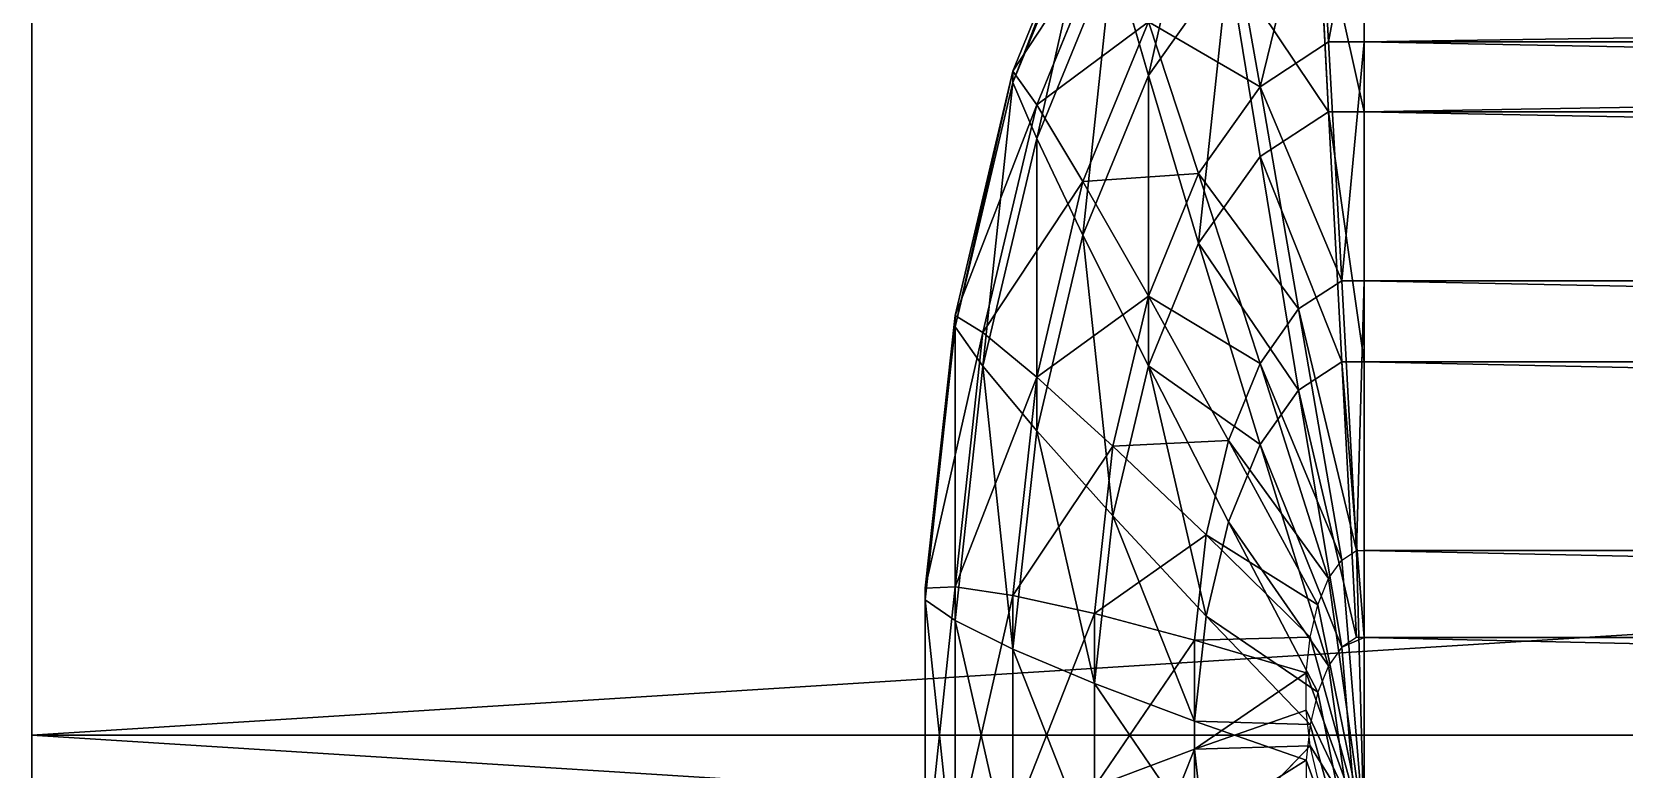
# Model space of a CAD drawing. Header units: millimetres. Extents: x -97 to 2443, y -1109 to 125.
# Drawn here: x 2084.638 to 2086.109, y -106.014 to -105.333 of the extents above; entities that cross this region are included whole.
import ezdxf

# ---------------------------------------------------------------- set-up
doc = ezdxf.new("R2010")
doc.units = ezdxf.units.MM
doc.header["$MEASUREMENT"] = 0

# ---------------------------------------------------------------- blocks, each defined once
blk = doc.blocks.new('Group_1')
for p, q in [((38.095, 12.3, 91.62), (38.095, 131.8, 91.62)), ((38.74, 12.3, 107.474), (38.74, 131.8, 107.474)), ((40.301, 12.3, 90.224), (40.301, 131.8, 90.224)), ((41.052, 12.3, 108.687), (41.052, 131.8, 108.687)), ((42.793, 12.3, 89.447), (42.793, 131.8, 89.447)), ((43.599, 12.3, 109.259), (43.599, 131.8, 109.259)), ((44.5, 0, 67.3), (44.5, 131.8, 67.3)), ((44.5, 0, 131.3), (44.5, 131.8, 131.3)), ((36.326, 12.3, 93.54), (38.095, 12.3, 91.62)), ((38.74, 12.3, 107.474), (36.82, 12.3, 105.705)), ((38.095, 12.3, 91.62), (38.095, 11.972, 91.62)), ((38.095, 12.3, 91.62), (40.301, 12.3, 90.224)), ((41.052, 12.3, 108.687), (38.74, 12.3, 107.474)), ((38.74, 12.3, 107.474), (38.74, 11.972, 107.474)), ((40.301, 12.3, 90.224), (40.301, 12.094, 90.224)), ((40.301, 12.3, 90.224), (42.793, 12.3, 89.447)), ((40.301, 12.094, 90.224), (42.793, 12.23, 89.447)), ((43.599, 12.3, 109.259), (41.052, 12.3, 108.687)), ((41.052, 12.3, 108.687), (41.052, 12.094, 108.687)), ((43.599, 12.23, 109.259), (41.052, 12.094, 108.687)), ((42.793, 12.3, 89.447), (45.401, 12.3, 89.341)), ((42.793, 12.23, 89.447), (42.793, 12.3, 89.447)), ((42.882, 12.094, 89.443), (42.793, 12.23, 89.447)), ((46.207, 12.3, 109.153), (43.599, 12.3, 109.259)), ((43.599, 12.3, 109.259), (43.599, 12.23, 109.259)), ((43.599, 12.23, 109.259), (43.688, 12.094, 109.256)), ((38.095, 11.972, 91.62), (40.301, 12.094, 90.224)), ((41.052, 12.094, 108.687), (38.74, 11.972, 107.474)), ((40.301, 12.094, 90.224), (40.561, 11.696, 90.214)), ((40.561, 11.696, 90.214), (42.882, 12.094, 89.443)), ((41.052, 12.094, 108.687), (41.312, 11.696, 108.676)), ((43.688, 12.094, 109.256), (41.312, 11.696, 108.676)), ((43.053, 11.972, 89.436), (42.882, 12.094, 89.443)), ((43.688, 12.094, 109.256), (43.859, 11.972, 109.249)), ((36.326, 11.873, 93.54), (38.095, 11.972, 91.62)), ((38.74, 11.972, 107.474), (36.82, 11.873, 105.705)), ((38.095, 11.972, 91.62), (38.51, 11.34, 91.604)), ((38.74, 11.972, 107.474), (39.154, 11.34, 107.458)), ((41.065, 11.34, 90.193), (43.053, 11.972, 89.436)), ((43.859, 11.972, 109.249), (41.816, 11.34, 108.656)), ((43.296, 11.873, 89.426), (43.053, 11.972, 89.436)), ((43.859, 11.972, 109.249), (44.102, 11.873, 109.239)), ((41.777, 11.048, 90.164), (43.296, 11.873, 89.426)), ((44.102, 11.873, 109.239), (42.528, 11.048, 108.627)), ((42.649, 10.842, 90.129), (43.594, 11.803, 89.414)), ((43.594, 11.803, 89.414), (43.296, 11.873, 89.426)), ((44.4, 11.803, 109.227), (43.4, 10.842, 108.591)), ((43.925, 11.767, 89.401), (43.594, 11.803, 89.414)), ((43.621, 10.736, 90.089), (43.925, 11.767, 89.401)), ((44.269, 11.767, 89.387), (43.925, 11.767, 89.401)), ((44.102, 11.873, 109.239), (44.4, 11.803, 109.227)), ((44.6, 11.803, 89.373), (44.269, 11.767, 89.387)), ((44.628, 10.736, 90.048), (44.269, 11.767, 89.387)), ((44.731, 11.767, 109.213), (44.372, 10.736, 108.552)), ((44.4, 11.803, 109.227), (44.731, 11.767, 109.213)), ((44.898, 11.873, 89.361), (44.6, 11.803, 89.373)), ((45.6, 10.842, 90.009), (44.6, 11.803, 89.373)), ((44.731, 11.767, 109.213), (45.075, 11.767, 109.199)), ((38.51, 11.34, 91.604), (40.561, 11.696, 90.214)), ((41.312, 11.696, 108.676), (39.154, 11.34, 107.458)), ((40.561, 11.696, 90.214), (41.065, 11.34, 90.193)), ((41.312, 11.696, 108.676), (41.816, 11.34, 108.656)), ((36.866, 11.048, 93.518), (38.51, 11.34, 91.604)), ((39.154, 11.34, 107.458), (37.361, 11.048, 105.683)), ((38.51, 11.34, 91.604), (39.31, 10.772, 91.571)), ((39.154, 11.34, 107.458), (39.955, 10.772, 107.425)), ((39.31, 10.772, 91.571), (41.065, 11.34, 90.193)), ((41.816, 11.34, 108.656), (39.955, 10.772, 107.425)), ((41.065, 11.34, 90.193), (41.777, 11.048, 90.164)), ((41.816, 11.34, 108.656), (42.528, 11.048, 108.627)), ((37.361, 11.048, 105.683), (38.404, 10.309, 105.641)), ((40.443, 10.309, 91.525), (41.777, 11.048, 90.164)), ((42.528, 11.048, 108.627), (41.088, 10.309, 107.379)), ((41.777, 11.048, 90.164), (42.649, 10.842, 90.129)), ((42.528, 11.048, 108.627), (43.4, 10.842, 108.591)), ((37.909, 10.309, 93.475), (39.31, 10.772, 91.571)), ((39.955, 10.772, 107.425), (38.404, 10.309, 105.641)), ((39.31, 10.772, 91.571), (40.443, 10.309, 91.525)), ((39.955, 10.772, 107.425), (41.088, 10.309, 107.379)), ((41.83, 9.981, 91.469), (42.649, 10.842, 90.129)), ((43.4, 10.842, 108.591), (42.475, 9.981, 107.322)), ((42.649, 10.842, 90.129), (43.621, 10.736, 90.089)), ((43.377, 9.812, 91.406), (43.621, 10.736, 90.089)), ((43.4, 10.842, 108.591), (44.372, 10.736, 108.552)), ((43.621, 10.736, 90.089), (44.628, 10.736, 90.048)), ((44.372, 10.736, 108.552), (44.022, 9.812, 107.26)), ((44.372, 10.736, 108.552), (45.379, 10.736, 108.511)), ((44.628, 10.736, 90.048), (45.6, 10.842, 90.009)), ((44.978, 9.812, 91.34), (44.628, 10.736, 90.048)), ((38.404, 10.309, 105.641), (37.269, 9.981, 103.424)), ((37.909, 10.309, 93.475), (39.385, 9.705, 93.415)), ((38.404, 10.309, 105.641), (39.88, 9.705, 105.581)), ((39.385, 9.705, 93.415), (40.443, 10.309, 91.525)), ((41.088, 10.309, 107.379), (39.88, 9.705, 105.581)), ((40.443, 10.309, 91.525), (41.83, 9.981, 91.469)), ((41.088, 10.309, 107.379), (42.475, 9.981, 107.322)), ((36.958, 9.981, 95.777), (38.676, 9.278, 95.707)), ((37.269, 9.981, 103.424), (38.987, 9.278, 103.354)), ((41.193, 9.278, 93.342), (41.83, 9.981, 91.469)), ((42.475, 9.981, 107.322), (41.688, 9.278, 105.507)), ((41.83, 9.981, 91.469), (43.377, 9.812, 91.406)), ((42.475, 9.981, 107.322), (44.022, 9.812, 107.26)), ((36.52, 9.812, 98.318), (38.364, 9.057, 98.243)), ((36.626, 9.812, 100.927), (38.47, 9.057, 100.852)), ((38.676, 9.278, 95.707), (39.385, 9.705, 93.415)), ((39.88, 9.705, 105.581), (38.987, 9.278, 103.354)), ((39.385, 9.705, 93.415), (41.193, 9.278, 93.342)), ((39.88, 9.705, 105.581), (41.688, 9.278, 105.507)), ((43.209, 9.057, 93.26), (43.377, 9.812, 91.406)), ((43.377, 9.812, 91.406), (44.978, 9.812, 91.34)), ((44.022, 9.812, 107.26), (43.704, 9.057, 105.425)), ((44.022, 9.812, 107.26), (45.623, 9.812, 107.194)), ((38.364, 9.057, 98.243), (38.676, 9.278, 95.707)), ((38.987, 9.278, 103.354), (38.47, 9.057, 100.852)), ((38.676, 9.278, 95.707), (40.781, 8.781, 95.621)), ((38.987, 9.278, 103.354), (41.092, 8.781, 103.269)), ((40.781, 8.781, 95.621), (41.193, 9.278, 93.342)), ((41.688, 9.278, 105.507), (41.092, 8.781, 103.269)), ((41.193, 9.278, 93.342), (43.209, 9.057, 93.26)), ((41.688, 9.278, 105.507), (43.704, 9.057, 105.425)), ((38.47, 9.057, 100.852), (38.364, 9.057, 98.243)), ((38.364, 9.057, 98.243), (40.623, 8.524, 98.151)), ((38.47, 9.057, 100.852), (40.729, 8.524, 100.76)), ((43.129, 8.524, 95.526), (43.209, 9.057, 93.26)), ((43.209, 9.057, 93.26), (45.296, 9.057, 93.175)), ((43.704, 9.057, 105.425), (43.44, 8.524, 103.173)), ((43.704, 9.057, 105.425), (45.791, 9.057, 105.34)), ((40.623, 8.524, 98.151), (40.781, 8.781, 95.621)), ((41.092, 8.781, 103.269), (40.729, 8.524, 100.76)), ((40.781, 8.781, 95.621), (43.129, 8.524, 95.526)), ((41.092, 8.781, 103.269), (43.44, 8.524, 103.173)), ((40.623, 8.524, 98.151), (43.143, 8.248, 98.049)), ((40.729, 8.524, 100.76), (40.623, 8.524, 98.151)), ((40.729, 8.524, 100.76), (43.249, 8.248, 100.657)), ((43.143, 8.248, 98.049), (43.129, 8.524, 95.526)), ((43.129, 8.524, 95.526), (45.56, 8.524, 95.427)), ((43.44, 8.524, 103.173), (43.249, 8.248, 100.657)), ((43.44, 8.524, 103.173), (45.871, 8.524, 103.074)), ((43.143, 8.248, 98.049), (45.751, 8.248, 97.943)), ((43.249, 8.248, 100.657), (43.143, 8.248, 98.049)), ((43.249, 8.248, 100.657), (45.857, 8.248, 100.551)), ((0, 0, 40), (89, 0, 40)), ((0, 0, 147), (89, 0, 147))]:
    blk.add_line(p, q)
at = {"extrusion": (0, -1, 7.58936e-17)}
blk.add_circle((44.5, 99.3), 32, dxfattribs=at)
mesh = blk.add_polyface()
corners = [(89, 0, 40), (0, 144.005, 40), (0, 0, 40), (32.5, 144.005, 40), (56.5, 144.005, 40), (89, 144.005, 40)]
mesh.append_faces([[corners[k] for k in face] for face in [(0, 1, 2), (4, 0, 5)]], dxfattribs={"vtx0": -1})
mesh.append_faces([[corners[k] for k in face] for face in [(1, 0, 3), (3, 0, 4)]], dxfattribs={"vtx0": -1, "vtx1": -1})
mesh = blk.add_polyface()
corners = [(44.5, 0, 67.3), (36.218, 131.8, 68.39), (36.218, 0, 68.39), (44.5, 131.8, 67.3)]
mesh.append_faces([[corners[k] for k in face] for face in [(0, 1, 2), (1, 0, 3)]], dxfattribs={"vtx0": -1})
mesh = blk.add_polyface()
corners = [(44.5, 131.8, 131.3), (36.218, 0, 130.21), (36.218, 131.8, 130.21), (44.5, 0, 131.3)]
mesh.append_faces([[corners[k] for k in face] for face in [(0, 1, 2), (1, 0, 3)]], dxfattribs={"vtx0": -1})
mesh = blk.add_polyface()
corners = [(36.326, 131.8, 93.54), (38.095, 12.3, 91.62), (36.326, 12.3, 93.54), (38.095, 131.8, 91.62)]
mesh.append_faces([[corners[k] for k in face] for face in [(0, 1, 2), (1, 0, 3)]], dxfattribs={"vtx0": -1})
mesh = blk.add_polyface()
corners = [(38.74, 12.3, 107.474), (36.82, 131.8, 105.705), (36.82, 12.3, 105.705), (38.74, 131.8, 107.474)]
mesh.append_faces([[corners[k] for k in face] for face in [(0, 1, 2), (1, 0, 3)]], dxfattribs={"vtx0": -1})
mesh = blk.add_polyface()
corners = [(40.301, 131.8, 90.224), (38.095, 12.3, 91.62), (38.095, 131.8, 91.62), (40.301, 12.3, 90.224)]
mesh.append_faces([[corners[k] for k in face] for face in [(0, 1, 2), (1, 0, 3)]], dxfattribs={"vtx0": -1})
mesh = blk.add_polyface()
corners = [(38.74, 12.3, 107.474), (41.052, 131.8, 108.687), (38.74, 131.8, 107.474), (41.052, 12.3, 108.687)]
mesh.append_faces([[corners[k] for k in face] for face in [(0, 1, 2), (1, 0, 3)]], dxfattribs={"vtx0": -1})
mesh = blk.add_polyface()
corners = [(42.793, 131.8, 89.447), (40.301, 12.3, 90.224), (40.301, 131.8, 90.224), (42.793, 12.3, 89.447)]
mesh.append_faces([[corners[k] for k in face] for face in [(0, 1, 2), (1, 0, 3)]], dxfattribs={"vtx0": -1})
mesh = blk.add_polyface()
corners = [(41.052, 12.3, 108.687), (43.599, 131.8, 109.259), (41.052, 131.8, 108.687), (43.599, 12.3, 109.259)]
mesh.append_faces([[corners[k] for k in face] for face in [(0, 1, 2), (1, 0, 3)]], dxfattribs={"vtx0": -1})
mesh = blk.add_polyface()
corners = [(45.401, 131.8, 89.341), (42.793, 12.3, 89.447), (42.793, 131.8, 89.447), (45.401, 12.3, 89.341)]
mesh.append_faces([[corners[k] for k in face] for face in [(0, 1, 2), (1, 0, 3)]], dxfattribs={"vtx0": -1})
mesh = blk.add_polyface()
corners = [(43.599, 12.3, 109.259), (46.207, 131.8, 109.153), (43.599, 131.8, 109.259), (46.207, 12.3, 109.153)]
mesh.append_faces([[corners[k] for k in face] for face in [(0, 1, 2), (1, 0, 3)]], dxfattribs={"vtx0": -1})
mesh = blk.add_polyface()
corners = [(52.782, 0, 68.39), (44.5, 131.8, 67.3), (44.5, 0, 67.3), (52.782, 131.8, 68.39)]
mesh.append_faces([[corners[k] for k in face] for face in [(0, 1, 2), (1, 0, 3)]], dxfattribs={"vtx0": -1})
mesh = blk.add_polyface()
corners = [(52.782, 131.8, 130.21), (44.5, 0, 131.3), (44.5, 131.8, 131.3), (52.782, 0, 130.21)]
mesh.append_faces([[corners[k] for k in face] for face in [(0, 1, 2), (1, 0, 3)]], dxfattribs={"vtx0": -1})
mesh = blk.add_polyface()
corners = [(89, 0, 147), (0, 30, 147), (0, 0, 147), (89, 30, 147)]
mesh.append_faces([[corners[k] for k in face] for face in [(0, 1, 2), (1, 0, 3)]], dxfattribs={"vtx0": -1})
mesh = blk.add_polyface()
corners = [(38.095, 11.972, 91.62), (36.326, 12.3, 93.54), (36.326, 11.873, 93.54), (38.095, 12.3, 91.62)]
mesh.append_faces([[corners[k] for k in face] for face in [(0, 1, 2), (1, 0, 3)]], dxfattribs={"vtx0": -1})
mesh = blk.add_polyface()
corners = [(38.74, 12.3, 107.474), (36.82, 11.873, 105.705), (36.82, 12.3, 105.705), (38.74, 11.972, 107.474)]
mesh.append_faces([[corners[k] for k in face] for face in [(0, 1, 2), (1, 0, 3)]], dxfattribs={"vtx0": -1})
mesh = blk.add_polyface()
corners = [(40.301, 12.094, 90.224), (38.095, 12.3, 91.62), (38.095, 11.972, 91.62), (40.301, 12.3, 90.224)]
mesh.append_faces([[corners[k] for k in face] for face in [(0, 1, 2), (1, 0, 3)]], dxfattribs={"vtx0": -1})
mesh = blk.add_polyface()
corners = [(41.052, 12.3, 108.687), (38.74, 11.972, 107.474), (38.74, 12.3, 107.474), (41.052, 12.094, 108.687)]
mesh.append_faces([[corners[k] for k in face] for face in [(0, 1, 2), (1, 0, 3)]], dxfattribs={"vtx0": -1})
mesh = blk.add_polyface()
corners = [(42.793, 12.23, 89.447), (40.301, 12.3, 90.224), (40.301, 12.094, 90.224), (42.793, 12.3, 89.447)]
mesh.append_faces([[corners[k] for k in face] for face in [(0, 1, 2), (1, 0, 3)]], dxfattribs={"vtx0": -1})
mesh = blk.add_polyface()
corners = [(40.561, 11.696, 90.214), (42.793, 12.23, 89.447), (40.301, 12.094, 90.224), (42.882, 12.094, 89.443)]
mesh.append_faces([[corners[k] for k in face] for face in [(0, 1, 2), (1, 0, 3)]], dxfattribs={"vtx0": -1})
mesh = blk.add_polyface()
corners = [(43.599, 12.3, 109.259), (41.052, 12.094, 108.687), (41.052, 12.3, 108.687), (43.599, 12.23, 109.259)]
mesh.append_faces([[corners[k] for k in face] for face in [(0, 1, 2), (1, 0, 3)]], dxfattribs={"vtx0": -1})
mesh = blk.add_polyface()
corners = [(43.599, 12.23, 109.259), (41.312, 11.696, 108.676), (41.052, 12.094, 108.687), (43.688, 12.094, 109.256)]
mesh.append_faces([[corners[k] for k in face] for face in [(0, 1, 2), (1, 0, 3)]], dxfattribs={"vtx0": -1})
mesh = blk.add_polyface()
corners = [(45.401, 12.3, 89.341), (42.793, 12.23, 89.447), (42.793, 12.3, 89.447), (42.882, 12.094, 89.443), (43.053, 11.972, 89.436), (43.296, 11.873, 89.426), (43.594, 11.803, 89.414), (43.925, 11.767, 89.401), (44.269, 11.767, 89.387), (44.6, 11.803, 89.373), (44.898, 11.873, 89.361), (45.141, 11.972, 89.351), (45.312, 12.094, 89.344), (45.401, 12.23, 89.341)]
mesh.append_faces([[corners[k] for k in face] for face in [(0, 1, 2), (12, 0, 13)]], dxfattribs={"vtx0": -1})
mesh.append_faces([[corners[k] for k in face] for face in [(1, 0, 3), (3, 0, 4), (4, 0, 5), (5, 0, 6), (6, 0, 7), (7, 0, 8), (8, 0, 9), (9, 0, 10), (10, 0, 11), (11, 0, 12)]], dxfattribs={"vtx0": -1, "vtx1": -1})
mesh = blk.add_polyface()
corners = [(43.688, 12.094, 109.256), (43.599, 12.3, 109.259), (43.599, 12.23, 109.259), (46.207, 12.3, 109.153), (43.859, 11.972, 109.249), (44.102, 11.873, 109.239), (44.4, 11.803, 109.227), (44.731, 11.767, 109.213), (45.075, 11.767, 109.199), (45.406, 11.803, 109.186), (45.704, 11.873, 109.174), (45.947, 11.972, 109.164), (46.118, 12.094, 109.157), (46.207, 12.23, 109.153)]
mesh.append_faces([[corners[k] for k in face] for face in [(0, 1, 2), (3, 12, 13)]], dxfattribs={"vtx0": -1})
mesh.append_faces([[corners[k] for k in face] for face in [(1, 0, 3)]], dxfattribs={"vtx0": -1, "vtx1": -1})
mesh.append_faces([[corners[k] for k in face] for face in [(3, 0, 4), (3, 4, 5), (3, 5, 6), (3, 6, 7), (3, 7, 8), (3, 8, 9), (3, 9, 10), (3, 10, 11), (3, 11, 12)]], dxfattribs={"vtx0": -1, "vtx2": -1})
mesh = blk.add_polyface()
corners = [(38.51, 11.34, 91.604), (40.301, 12.094, 90.224), (38.095, 11.972, 91.62), (40.561, 11.696, 90.214)]
mesh.append_faces([[corners[k] for k in face] for face in [(0, 1, 2), (1, 0, 3)]], dxfattribs={"vtx0": -1})
mesh = blk.add_polyface()
corners = [(41.052, 12.094, 108.687), (39.154, 11.34, 107.458), (38.74, 11.972, 107.474), (41.312, 11.696, 108.676)]
mesh.append_faces([[corners[k] for k in face] for face in [(0, 1, 2), (1, 0, 3)]], dxfattribs={"vtx0": -1})
mesh = blk.add_polyface()
corners = [(41.065, 11.34, 90.193), (42.882, 12.094, 89.443), (40.561, 11.696, 90.214), (43.053, 11.972, 89.436)]
mesh.append_faces([[corners[k] for k in face] for face in [(0, 1, 2), (1, 0, 3)]], dxfattribs={"vtx0": -1})
mesh = blk.add_polyface()
corners = [(43.688, 12.094, 109.256), (41.816, 11.34, 108.656), (41.312, 11.696, 108.676), (43.859, 11.972, 109.249)]
mesh.append_faces([[corners[k] for k in face] for face in [(0, 1, 2), (1, 0, 3)]], dxfattribs={"vtx0": -1})
mesh = blk.add_polyface()
corners = [(38.51, 11.34, 91.604), (36.326, 11.873, 93.54), (36.866, 11.048, 93.518), (38.095, 11.972, 91.62)]
mesh.append_faces([[corners[k] for k in face] for face in [(0, 1, 2), (1, 0, 3)]], dxfattribs={"vtx0": -1})
mesh = blk.add_polyface()
corners = [(38.74, 11.972, 107.474), (37.361, 11.048, 105.683), (36.82, 11.873, 105.705), (39.154, 11.34, 107.458)]
mesh.append_faces([[corners[k] for k in face] for face in [(0, 1, 2), (1, 0, 3)]], dxfattribs={"vtx0": -1})
mesh = blk.add_polyface()
corners = [(41.777, 11.048, 90.164), (43.053, 11.972, 89.436), (41.065, 11.34, 90.193), (43.296, 11.873, 89.426)]
mesh.append_faces([[corners[k] for k in face] for face in [(0, 1, 2), (1, 0, 3)]], dxfattribs={"vtx0": -1})
mesh = blk.add_polyface()
corners = [(43.859, 11.972, 109.249), (42.528, 11.048, 108.627), (41.816, 11.34, 108.656), (44.102, 11.873, 109.239)]
mesh.append_faces([[corners[k] for k in face] for face in [(0, 1, 2), (1, 0, 3)]], dxfattribs={"vtx0": -1})
mesh = blk.add_polyface()
corners = [(42.649, 10.842, 90.129), (43.296, 11.873, 89.426), (41.777, 11.048, 90.164), (43.594, 11.803, 89.414)]
mesh.append_faces([[corners[k] for k in face] for face in [(0, 1, 2), (1, 0, 3)]], dxfattribs={"vtx0": -1})
mesh = blk.add_polyface()
corners = [(44.102, 11.873, 109.239), (43.4, 10.842, 108.591), (42.528, 11.048, 108.627), (44.4, 11.803, 109.227)]
mesh.append_faces([[corners[k] for k in face] for face in [(0, 1, 2), (1, 0, 3)]], dxfattribs={"vtx0": -1})
mesh = blk.add_polyface()
corners = [(43.621, 10.736, 90.089), (43.594, 11.803, 89.414), (42.649, 10.842, 90.129), (43.925, 11.767, 89.401)]
mesh.append_faces([[corners[k] for k in face] for face in [(0, 1, 2), (1, 0, 3)]], dxfattribs={"vtx0": -1})
mesh = blk.add_polyface()
corners = [(44.4, 11.803, 109.227), (44.372, 10.736, 108.552), (43.4, 10.842, 108.591), (44.731, 11.767, 109.213)]
mesh.append_faces([[corners[k] for k in face] for face in [(0, 1, 2), (1, 0, 3)]], dxfattribs={"vtx0": -1})
mesh = blk.add_polyface()
corners = [(44.628, 10.736, 90.048), (43.925, 11.767, 89.401), (43.621, 10.736, 90.089), (44.269, 11.767, 89.387)]
mesh.append_faces([[corners[k] for k in face] for face in [(0, 1, 2), (1, 0, 3)]], dxfattribs={"vtx0": -1})
mesh = blk.add_polyface()
corners = [(44.628, 10.736, 90.048), (44.6, 11.803, 89.373), (44.269, 11.767, 89.387), (45.6, 10.842, 90.009)]
mesh.append_faces([[corners[k] for k in face] for face in [(0, 1, 2), (1, 0, 3)]], dxfattribs={"vtx0": -1})
mesh = blk.add_polyface()
corners = [(44.731, 11.767, 109.213), (45.379, 10.736, 108.511), (44.372, 10.736, 108.552), (45.075, 11.767, 109.199)]
mesh.append_faces([[corners[k] for k in face] for face in [(0, 1, 2), (1, 0, 3)]], dxfattribs={"vtx0": -1})
mesh = blk.add_polyface()
corners = [(45.6, 10.842, 90.009), (44.898, 11.873, 89.361), (44.6, 11.803, 89.373), (46.472, 11.048, 89.973)]
mesh.append_faces([[corners[k] for k in face] for face in [(0, 1, 2), (1, 0, 3)]], dxfattribs={"vtx0": -1})
mesh = blk.add_polyface()
corners = [(39.31, 10.772, 91.571), (40.561, 11.696, 90.214), (38.51, 11.34, 91.604), (41.065, 11.34, 90.193)]
mesh.append_faces([[corners[k] for k in face] for face in [(0, 1, 2), (1, 0, 3)]], dxfattribs={"vtx0": -1})
mesh = blk.add_polyface()
corners = [(41.312, 11.696, 108.676), (39.955, 10.772, 107.425), (39.154, 11.34, 107.458), (41.816, 11.34, 108.656)]
mesh.append_faces([[corners[k] for k in face] for face in [(0, 1, 2), (1, 0, 3)]], dxfattribs={"vtx0": -1})
mesh = blk.add_polyface()
corners = [(38.51, 11.34, 91.604), (37.909, 10.309, 93.475), (39.31, 10.772, 91.571), (36.866, 11.048, 93.518)]
mesh.append_faces([[corners[k] for k in face] for face in [(0, 1, 2), (1, 0, 3)]], dxfattribs={"vtx0": -1})
mesh = blk.add_polyface()
corners = [(37.361, 11.048, 105.683), (39.955, 10.772, 107.425), (38.404, 10.309, 105.641), (39.154, 11.34, 107.458)]
mesh.append_faces([[corners[k] for k in face] for face in [(0, 1, 2), (1, 0, 3)]], dxfattribs={"vtx0": -1})
mesh = blk.add_polyface()
corners = [(41.065, 11.34, 90.193), (40.443, 10.309, 91.525), (41.777, 11.048, 90.164), (39.31, 10.772, 91.571)]
mesh.append_faces([[corners[k] for k in face] for face in [(0, 1, 2), (1, 0, 3)]], dxfattribs={"vtx0": -1})
mesh = blk.add_polyface()
corners = [(41.816, 11.34, 108.656), (41.088, 10.309, 107.379), (39.955, 10.772, 107.425), (42.528, 11.048, 108.627)]
mesh.append_faces([[corners[k] for k in face] for face in [(0, 1, 2), (1, 0, 3)]], dxfattribs={"vtx0": -1})
mesh = blk.add_polyface()
corners = [(36.053, 10.842, 103.474), (38.404, 10.309, 105.641), (37.269, 9.981, 103.424), (37.361, 11.048, 105.683)]
mesh.append_faces([[corners[k] for k in face] for face in [(0, 1, 2), (1, 0, 3)]], dxfattribs={"vtx0": -1})
mesh = blk.add_polyface()
corners = [(41.777, 11.048, 90.164), (41.83, 9.981, 91.469), (42.649, 10.842, 90.129), (40.443, 10.309, 91.525)]
mesh.append_faces([[corners[k] for k in face] for face in [(0, 1, 2), (1, 0, 3)]], dxfattribs={"vtx0": -1})
mesh = blk.add_polyface()
corners = [(41.088, 10.309, 107.379), (43.4, 10.842, 108.591), (42.475, 9.981, 107.322), (42.528, 11.048, 108.627)]
mesh.append_faces([[corners[k] for k in face] for face in [(0, 1, 2), (1, 0, 3)]], dxfattribs={"vtx0": -1})
mesh = blk.add_polyface()
corners = [(39.31, 10.772, 91.571), (39.385, 9.705, 93.415), (40.443, 10.309, 91.525), (37.909, 10.309, 93.475)]
mesh.append_faces([[corners[k] for k in face] for face in [(0, 1, 2), (1, 0, 3)]], dxfattribs={"vtx0": -1})
mesh = blk.add_polyface()
corners = [(38.404, 10.309, 105.641), (41.088, 10.309, 107.379), (39.88, 9.705, 105.581), (39.955, 10.772, 107.425)]
mesh.append_faces([[corners[k] for k in face] for face in [(0, 1, 2), (1, 0, 3)]], dxfattribs={"vtx0": -1})
mesh = blk.add_polyface()
corners = [(42.649, 10.842, 90.129), (43.377, 9.812, 91.406), (43.621, 10.736, 90.089), (41.83, 9.981, 91.469)]
mesh.append_faces([[corners[k] for k in face] for face in [(0, 1, 2), (1, 0, 3)]], dxfattribs={"vtx0": -1})
mesh = blk.add_polyface()
corners = [(42.475, 9.981, 107.322), (44.372, 10.736, 108.552), (44.022, 9.812, 107.26), (43.4, 10.842, 108.591)]
mesh.append_faces([[corners[k] for k in face] for face in [(0, 1, 2), (1, 0, 3)]], dxfattribs={"vtx0": -1})
mesh = blk.add_polyface()
corners = [(43.621, 10.736, 90.089), (44.978, 9.812, 91.34), (44.628, 10.736, 90.048), (43.377, 9.812, 91.406)]
mesh.append_faces([[corners[k] for k in face] for face in [(0, 1, 2), (1, 0, 3)]], dxfattribs={"vtx0": -1})
mesh = blk.add_polyface()
corners = [(44.022, 9.812, 107.26), (45.379, 10.736, 108.511), (45.623, 9.812, 107.194), (44.372, 10.736, 108.552)]
mesh.append_faces([[corners[k] for k in face] for face in [(0, 1, 2), (1, 0, 3)]], dxfattribs={"vtx0": -1})
mesh = blk.add_polyface()
corners = [(44.628, 10.736, 90.048), (46.525, 9.981, 91.278), (45.6, 10.842, 90.009), (44.978, 9.812, 91.34)]
mesh.append_faces([[corners[k] for k in face] for face in [(0, 1, 2), (1, 0, 3)]], dxfattribs={"vtx0": -1})
mesh = blk.add_polyface()
corners = [(37.909, 10.309, 93.475), (38.676, 9.278, 95.707), (39.385, 9.705, 93.415), (36.958, 9.981, 95.777)]
mesh.append_faces([[corners[k] for k in face] for face in [(0, 1, 2), (1, 0, 3)]], dxfattribs={"vtx0": -1})
mesh = blk.add_polyface()
corners = [(37.269, 9.981, 103.424), (39.88, 9.705, 105.581), (38.987, 9.278, 103.354), (38.404, 10.309, 105.641)]
mesh.append_faces([[corners[k] for k in face] for face in [(0, 1, 2), (1, 0, 3)]], dxfattribs={"vtx0": -1})
mesh = blk.add_polyface()
corners = [(40.443, 10.309, 91.525), (41.193, 9.278, 93.342), (41.83, 9.981, 91.469), (39.385, 9.705, 93.415)]
mesh.append_faces([[corners[k] for k in face] for face in [(0, 1, 2), (1, 0, 3)]], dxfattribs={"vtx0": -1})
mesh = blk.add_polyface()
corners = [(39.88, 9.705, 105.581), (42.475, 9.981, 107.322), (41.688, 9.278, 105.507), (41.088, 10.309, 107.379)]
mesh.append_faces([[corners[k] for k in face] for face in [(0, 1, 2), (1, 0, 3)]], dxfattribs={"vtx0": -1})
mesh = blk.add_polyface()
corners = [(36.958, 9.981, 95.777), (38.364, 9.057, 98.243), (38.676, 9.278, 95.707), (36.52, 9.812, 98.318)]
mesh.append_faces([[corners[k] for k in face] for face in [(0, 1, 2), (1, 0, 3)]], dxfattribs={"vtx0": -1})
mesh = blk.add_polyface()
corners = [(36.626, 9.812, 100.927), (38.987, 9.278, 103.354), (38.47, 9.057, 100.852), (37.269, 9.981, 103.424)]
mesh.append_faces([[corners[k] for k in face] for face in [(0, 1, 2), (1, 0, 3)]], dxfattribs={"vtx0": -1})
mesh = blk.add_polyface()
corners = [(41.83, 9.981, 91.469), (43.209, 9.057, 93.26), (43.377, 9.812, 91.406), (41.193, 9.278, 93.342)]
mesh.append_faces([[corners[k] for k in face] for face in [(0, 1, 2), (1, 0, 3)]], dxfattribs={"vtx0": -1})
mesh = blk.add_polyface()
corners = [(41.688, 9.278, 105.507), (44.022, 9.812, 107.26), (43.704, 9.057, 105.425), (42.475, 9.981, 107.322)]
mesh.append_faces([[corners[k] for k in face] for face in [(0, 1, 2), (1, 0, 3)]], dxfattribs={"vtx0": -1})
mesh = blk.add_polyface()
corners = [(36.52, 9.812, 98.318), (38.47, 9.057, 100.852), (38.364, 9.057, 98.243), (36.626, 9.812, 100.927)]
mesh.append_faces([[corners[k] for k in face] for face in [(0, 1, 2), (1, 0, 3)]], dxfattribs={"vtx0": -1})
mesh = blk.add_polyface()
corners = [(39.385, 9.705, 93.415), (40.781, 8.781, 95.621), (41.193, 9.278, 93.342), (38.676, 9.278, 95.707)]
mesh.append_faces([[corners[k] for k in face] for face in [(0, 1, 2), (1, 0, 3)]], dxfattribs={"vtx0": -1})
mesh = blk.add_polyface()
corners = [(38.987, 9.278, 103.354), (41.688, 9.278, 105.507), (41.092, 8.781, 103.269), (39.88, 9.705, 105.581)]
mesh.append_faces([[corners[k] for k in face] for face in [(0, 1, 2), (1, 0, 3)]], dxfattribs={"vtx0": -1})
mesh = blk.add_polyface()
corners = [(43.377, 9.812, 91.406), (45.296, 9.057, 93.175), (44.978, 9.812, 91.34), (43.209, 9.057, 93.26)]
mesh.append_faces([[corners[k] for k in face] for face in [(0, 1, 2), (1, 0, 3)]], dxfattribs={"vtx0": -1})
mesh = blk.add_polyface()
corners = [(43.704, 9.057, 105.425), (45.623, 9.812, 107.194), (45.791, 9.057, 105.34), (44.022, 9.812, 107.26)]
mesh.append_faces([[corners[k] for k in face] for face in [(0, 1, 2), (1, 0, 3)]], dxfattribs={"vtx0": -1})
mesh = blk.add_polyface()
corners = [(38.676, 9.278, 95.707), (40.623, 8.524, 98.151), (40.781, 8.781, 95.621), (38.364, 9.057, 98.243)]
mesh.append_faces([[corners[k] for k in face] for face in [(0, 1, 2), (1, 0, 3)]], dxfattribs={"vtx0": -1})
mesh = blk.add_polyface()
corners = [(38.47, 9.057, 100.852), (41.092, 8.781, 103.269), (40.729, 8.524, 100.76), (38.987, 9.278, 103.354)]
mesh.append_faces([[corners[k] for k in face] for face in [(0, 1, 2), (1, 0, 3)]], dxfattribs={"vtx0": -1})
mesh = blk.add_polyface()
corners = [(41.193, 9.278, 93.342), (43.129, 8.524, 95.526), (43.209, 9.057, 93.26), (40.781, 8.781, 95.621)]
mesh.append_faces([[corners[k] for k in face] for face in [(0, 1, 2), (1, 0, 3)]], dxfattribs={"vtx0": -1})
mesh = blk.add_polyface()
corners = [(41.092, 8.781, 103.269), (43.704, 9.057, 105.425), (43.44, 8.524, 103.173), (41.688, 9.278, 105.507)]
mesh.append_faces([[corners[k] for k in face] for face in [(0, 1, 2), (1, 0, 3)]], dxfattribs={"vtx0": -1})
mesh = blk.add_polyface()
corners = [(38.364, 9.057, 98.243), (40.729, 8.524, 100.76), (40.623, 8.524, 98.151), (38.47, 9.057, 100.852)]
mesh.append_faces([[corners[k] for k in face] for face in [(0, 1, 2), (1, 0, 3)]], dxfattribs={"vtx0": -1})
mesh = blk.add_polyface()
corners = [(43.209, 9.057, 93.26), (45.56, 8.524, 95.427), (45.296, 9.057, 93.175), (43.129, 8.524, 95.526)]
mesh.append_faces([[corners[k] for k in face] for face in [(0, 1, 2), (1, 0, 3)]], dxfattribs={"vtx0": -1})
mesh = blk.add_polyface()
corners = [(43.44, 8.524, 103.173), (45.791, 9.057, 105.34), (45.871, 8.524, 103.074), (43.704, 9.057, 105.425)]
mesh.append_faces([[corners[k] for k in face] for face in [(0, 1, 2), (1, 0, 3)]], dxfattribs={"vtx0": -1})
mesh = blk.add_polyface()
corners = [(40.781, 8.781, 95.621), (43.143, 8.248, 98.049), (43.129, 8.524, 95.526), (40.623, 8.524, 98.151)]
mesh.append_faces([[corners[k] for k in face] for face in [(0, 1, 2), (1, 0, 3)]], dxfattribs={"vtx0": -1})
mesh = blk.add_polyface()
corners = [(40.729, 8.524, 100.76), (43.44, 8.524, 103.173), (43.249, 8.248, 100.657), (41.092, 8.781, 103.269)]
mesh.append_faces([[corners[k] for k in face] for face in [(0, 1, 2), (1, 0, 3)]], dxfattribs={"vtx0": -1})
mesh = blk.add_polyface()
corners = [(40.623, 8.524, 98.151), (43.249, 8.248, 100.657), (43.143, 8.248, 98.049), (40.729, 8.524, 100.76)]
mesh.append_faces([[corners[k] for k in face] for face in [(0, 1, 2), (1, 0, 3)]], dxfattribs={"vtx0": -1})
mesh = blk.add_polyface()
corners = [(43.129, 8.524, 95.526), (45.751, 8.248, 97.943), (45.56, 8.524, 95.427), (43.143, 8.248, 98.049)]
mesh.append_faces([[corners[k] for k in face] for face in [(0, 1, 2), (1, 0, 3)]], dxfattribs={"vtx0": -1})
mesh = blk.add_polyface()
corners = [(43.249, 8.248, 100.657), (45.871, 8.524, 103.074), (45.857, 8.248, 100.551), (43.44, 8.524, 103.173)]
mesh.append_faces([[corners[k] for k in face] for face in [(0, 1, 2), (1, 0, 3)]], dxfattribs={"vtx0": -1})
mesh = blk.add_polyface()
corners = [(43.143, 8.248, 98.049), (45.857, 8.248, 100.551), (45.751, 8.248, 97.943), (43.249, 8.248, 100.657)]
mesh.append_faces([[corners[k] for k in face] for face in [(0, 1, 2), (1, 0, 3)]], dxfattribs={"vtx0": -1})
mesh = blk.add_polyface()
corners = [(89, 0, 40), (60.5, 0, 71.587), (0, 0, 40), (67.127, 0, 76.673), (72.213, 0, 83.3), (75.41, 0, 91.018), (89, 0, 147), (52.782, 0, 68.39), (44.5, 0, 67.3), (76.5, 0, 99.3), (75.41, 0, 107.582), (72.213, 0, 115.3), (67.127, 0, 121.927), (60.5, 0, 127.013), (52.782, 0, 130.21), (44.5, 0, 131.3), (13.59, 0, 91.018), (0, 0, 147), (16.787, 0, 83.3), (21.873, 0, 76.673), (28.5, 0, 71.587), (36.218, 0, 68.39), (12.5, 0, 99.3), (13.59, 0, 107.582), (16.787, 0, 115.3), (21.873, 0, 121.927), (28.5, 0, 127.013), (36.218, 0, 130.21)]
mesh.append_faces([[corners[k] for k in face] for face in [(0, 1, 2), (1, 0, 3), (3, 0, 4), (4, 0, 5), (5, 6, 9), (9, 6, 10), (10, 6, 11), (11, 6, 12), (12, 6, 13), (13, 6, 14), (14, 6, 15), (2, 16, 17), (16, 2, 18), (18, 2, 19), (19, 2, 20), (20, 2, 21), (21, 2, 8), (17, 15, 6)]], dxfattribs={"vtx0": -1, "vtx1": -1})
mesh.append_faces([[corners[k] for k in face] for face in [(5, 0, 6), (2, 1, 7), (2, 7, 8), (17, 16, 22), (17, 22, 23), (17, 23, 24), (17, 24, 25), (17, 25, 26), (17, 26, 27), (17, 27, 15)]], dxfattribs={"vtx0": -1, "vtx2": -1})

msp = doc.modelspace()

# ---------------------------------------------------------------- linework, layer by layer
at = {"extrusion": (1, -2.22045e-16, 4.93038e-32)}
msp.add_arc((-106.0014, 6.7172, 2084.6384), 3.1923, 352.4055, 322.5945, dxfattribs=at)

# ---------------------------------------------------------------- block references
at = {"color": 5, "xscale": 0.1, "yscale": 0.1, "zscale": 0.1, "rotation": 270}
msp.add_blockref('Group_1', (2084.6384, -101.5326, -3.2206), dxfattribs=at)

doc.saveas('drawing.dxf')
